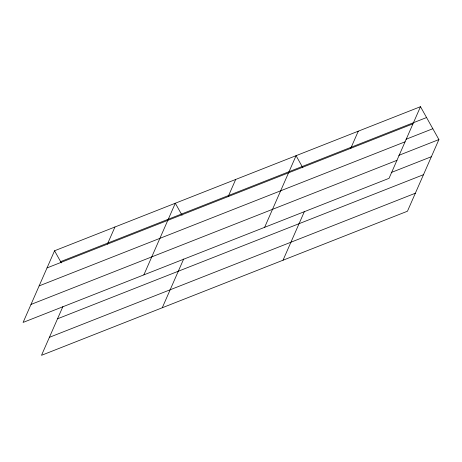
<?xml version="1.0" encoding="UTF-8"?>
<svg xmlns="http://www.w3.org/2000/svg" width="462" height="462" viewBox="0 0 462 462"><rect width="100%" height="100%" fill="white"/><g stroke="black" fill="none" stroke-linecap="round" stroke-linejoin="round"><path stroke-width="0.69" d="M420.495 106.687L54.551 250.779L23.1 322.43L389.044 178.332L420.495 106.687L438.9 139.57L407.449 211.221L41.505 355.313L62.896 306.583M107.409 244.138L114.934 227.004M143.861 274.878L175.312 203.228L182.08 215.321M162.266 307.761L183.657 259.032M228.17 196.587L235.695 179.452M264.622 227.327L296.073 155.677L302.841 167.77M283.027 260.21L304.418 211.481M350.762 148.314L358.287 131.179M60.626 261.631L426.57 117.539M47.032 267.914L412.976 123.822M406.069 139.253L432.825 128.719M39.131 285.903L405.076 141.811M398.764 155.376L438.9 139.57M30.994 304.441L396.939 160.343M391.245 172.511L431.381 156.705M57.536 318.792L423.481 174.694M49.399 337.324L415.344 193.232M54.551 250.779L61.319 262.872"/></g></svg>
